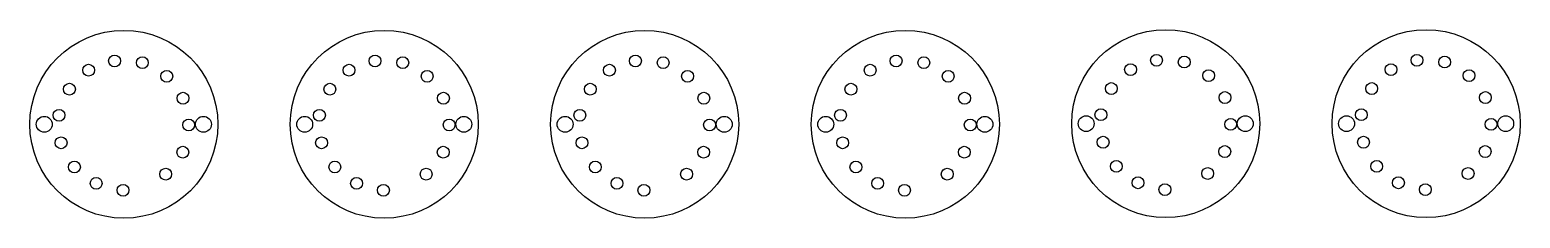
# Model space of a CAD drawing. Header units: metres. Extents: x 17 to 223, y 16 to 42.
import ezdxf

# ---------------------------------------------------------------- set-up
doc = ezdxf.new("R2010")
doc.units = ezdxf.units.M

msp = doc.modelspace()

# ---------------------------------------------------------------- linework, layer by layer
at = {"layer": 'GUIDE_OUTLINE'}
for centre in [(30, 29), (66, 29), (102, 29), (138.03, 29), (174.03, 29.09), (210.03, 29.09)]:
    msp.add_circle(centre, 13, dxfattribs=at)
at = {"layer": 'M2_CLEARANCE'}
for centre in [(19, 29), (41, 29), (55, 29), (77, 29), (91, 29), (113, 29), (127.03, 29), (149.03, 29), (163.03, 29.09), (185.03, 29.09), (199.03, 29.09), (221.03, 29.09)]:
    msp.add_circle(centre, 1.1, dxfattribs=at)
at = {"layer": 'SOCKET_GUIDE'}
for centre in [(25.13, 36.49), (28.72, 37.77), (32.56, 37.53), (61.13, 36.49), (64.72, 37.77), (68.56, 37.53), (97.13, 36.49), (100.72, 37.77), (104.56, 37.53), (133.17, 36.49), (136.76, 37.77), (140.59, 37.53), (169.17, 36.57), (172.76, 37.86), (176.59, 37.62), (205.17, 36.57), (208.76, 37.86), (212.59, 37.62), (35.93, 35.65), (71.93, 35.65), (107.93, 35.65), (143.96, 35.65), (179.96, 35.74), (215.96, 35.74), (22.48, 33.86), (38.18, 32.61), (58.48, 33.86), (74.18, 32.61), (94.48, 33.86), (110.18, 32.61), (130.51, 33.86), (146.22, 32.61), (166.51, 33.95), (182.22, 32.7), (202.51, 33.95), (218.22, 32.7), (21.04, 30.25), (57.04, 30.25), (93.04, 30.25), (129.07, 30.25), (165.07, 30.33), (201.07, 30.33), (38.97, 28.91), (74.97, 28.91), (110.97, 28.91), (147.01, 28.91), (183.01, 29), (219.01, 29), (21.33, 26.44), (57.33, 26.44), (93.33, 26.44), (129.37, 26.44), (165.37, 26.52), (201.37, 26.52), (38.15, 25.14), (74.15, 25.14), (110.15, 25.14), (146.19, 25.14), (182.19, 25.23), (218.19, 25.23), (23.17, 23.09), (35.79, 22.1), (59.17, 23.09), (71.79, 22.1), (95.17, 23.09), (107.79, 22.1), (131.2, 23.09), (143.83, 22.1), (167.2, 23.18), (179.83, 22.19), (203.2, 23.18), (215.83, 22.19), (26.17, 20.83), (29.89, 19.87), (62.17, 20.83), (65.89, 19.87), (98.17, 20.83), (101.89, 19.87), (134.2, 20.83), (137.92, 19.87), (170.2, 20.91), (173.92, 19.96), (206.2, 20.91), (209.92, 19.96)]:
    msp.add_circle(centre, 0.82, dxfattribs=at)

doc.saveas('drawing.dxf')
